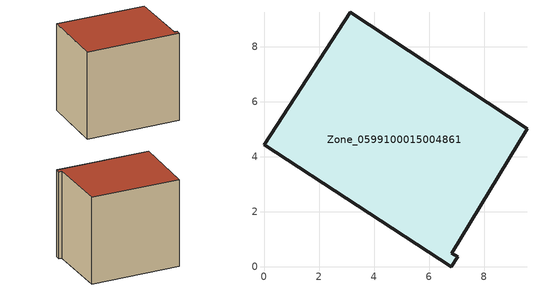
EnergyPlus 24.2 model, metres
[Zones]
Zone_0599100015004861
 floor ground (C_G): 7.05,0.36 6.81,0 0,4.43 3.13,9.25 9.56,5.01 6.83,0.49 z0.82
 wall outside (C_F): 0,4.43 6.81,0 7.05,0.36 6.83,0.49 9.56,5.01 3.13,9.25 0,4.43 z0.82:8.51
 roof outside (C_R): 6.81,0 7.05,0.36 6.83,0.49 9.56,5.01 3.13,9.25 0,4.43 z8.51
[BUILDING]
Pand.0599100015004861: North Axis=0; Terrain=City; Loads Convergence Tolerance Value=0.04; Temperature Convergence Tolerance Value=0.4; Solar Distribution=FullExterior; Maximum Number of Warmup Days=25; Minimum Number of Warmup Days=1
[Site:Location]
Rotterdam.The.Hague.AP_ZH_NLD Design_Conditions: Latitude=51.96; Longitude=4.45; Time Zone=1; Elevation=-4.5
[SITE:GROUNDTEMPERATURE:BUILDINGSURFACE]
18, 18, 18, 18, 18, 18, 18, 18, 18, 18, 18, 18
[MATERIAL] Thermal Absorptance=0.9; Solar Absorptance=0.7; Visible Absorptance=0.7
Name | Roughness | Thickness | Conductivity | Density | Specific Heat
G.TI.1965-1974 | MediumSmooth | 0.15 | 0.882353 | 540 | 1210
F.TI.1965-1974 | Rough | 0.3 | 0.697674 | 1920 | 840
R.TI.1965-1974 | MediumRough | 0.2 | 0.232558 | 1500 | 1000
[CONSTRUCTION]
C_G: G.TI.1965-1974
C_F: F.TI.1965-1974
C_R: R.TI.1965-1974
[ZONE]
Zone_0599100015004861: Type=1; Multiplier=1; Ceiling Height=Autocalculate; Volume=Autocalculate; Floor Area=autocalculate; Part of Total Floor Area=Yes
[ZONEINFILTRATION:DESIGNFLOWRATE]
Infil_Zone_0599100015004861: Zone or ZoneList or Space or SpaceList=Zone_0599100015004861; Schedule=AlwaysOn; Design Flow Rate Calculation Method=Flow/Area; Flow Rate per Floor Area=0.003; Constant Term Coefficient=1; Temperature Term Coefficient=0; Velocity Term Coefficient=0; Velocity Squared Term Coefficient=0
[HVACTEMPLATE:ZONE:IDEALLOADSAIRSYSTEM]
Zone_0599100015004861: Maximum Heating Supply Air Temperature=50; Minimum Cooling Supply Air Temperature=13; Maximum Heating Supply Air Humidity Ratio=0.0156; Minimum Cooling Supply Air Humidity Ratio=0.0077; Heating Limit=NoLimit; Cooling Limit=NoLimit; Dehumidification Control Type=ConstantSensibleHeatRatio; Cooling Sensible Heat Ratio=0.7; Dehumidification Setpoint=60; Humidification Control Type=None; Humidification Setpoint=30; Outdoor Air Method=None; Outdoor Air Flow Rate per Person=0.00944; Outdoor Air Flow Rate per Zone Floor Area=0; Outdoor Air Flow Rate per Zone=0; Demand Controlled Ventilation Type=None; Outdoor Air Economizer Type=NoEconomizer; Heat Recovery Type=None; Sensible Heat Recovery Effectiveness=0.7; Latent Heat Recovery Effectiveness=0.65
[ZONECONTROL:THERMOSTAT]
ThermostatControl_Zone_0599100015004861: Zone or ZoneList=Zone_0599100015004861; Control Type Schedule=DualSetpointControlType; Control 1=Thermostat_Zone_0599100015004861; Temperature Difference Between Cutout And Setpoint=0
[THERMOSTATSETPOINT:DUALSETPOINT]
Thermostat_Zone_0599100015004861: Heating Setpoint Temperature Schedule=HeatingSetpoint_Zone_0599100015004861; Cooling Setpoint Temperature Schedule=CoolingSetpoint_Zone_0599100015004861
[SCHEDULE:COMPACT]
HeatingSetpoint_Zone_0599100015004861: Through: 12/31, For: AllDays, Until: 24:00, 21
CoolingSetpoint_Zone_0599100015004861: Through: 12/31, For: AllDays, Until: 24:00, 24
DualSetpointControlType: Through: 12/31, For: AllDays, Until: 24:00, 4
AlwaysOn: Through: 12/31, For: AllDays, Until: 24:00, 1
